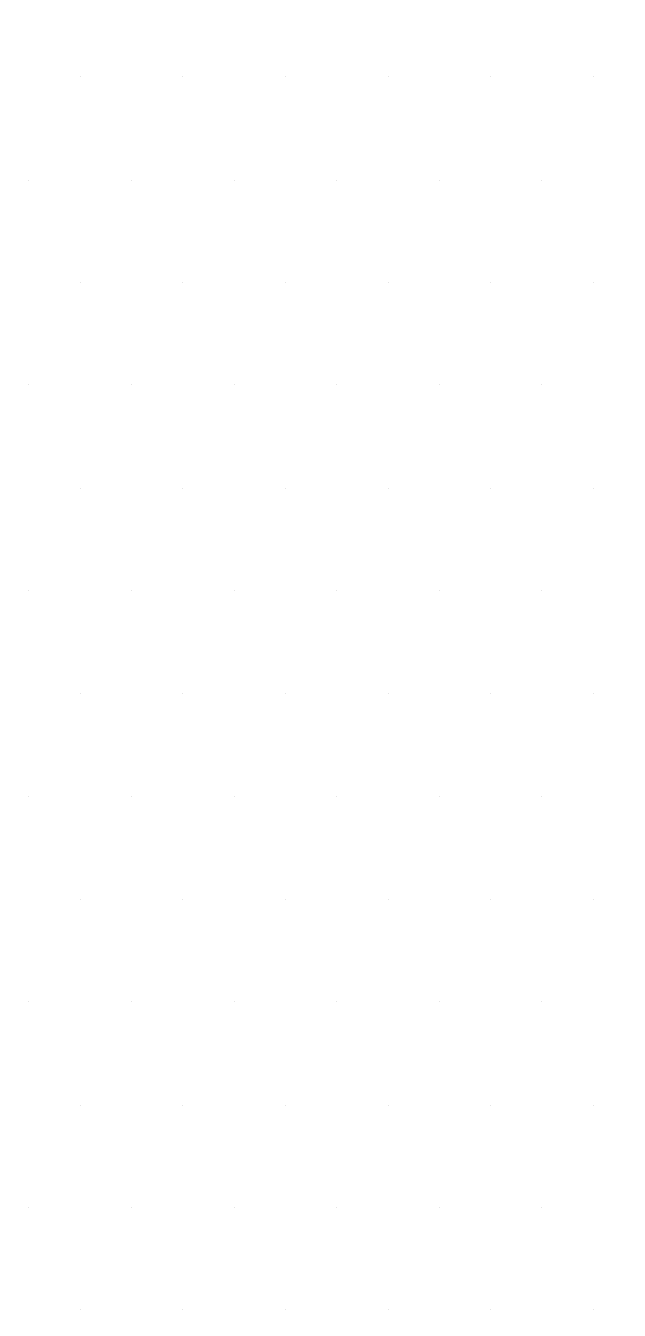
# Model space of a CAD drawing. Header units: metres. Extents: x 9606 to 9900, y 4805 to 4952.
# Drawn here: x 9830.7453 to 9830.8089, y 4845.6456 to 4845.7832 of the extents above; entities that cross this region are included whole.
import ezdxf

# ---------------------------------------------------------------- set-up
doc = ezdxf.new("R2010")
doc.units = ezdxf.units.M
doc.header["$LTSCALE"] = 2
doc.linetypes.add('CACHEX2', pattern=[0.75, 0.5, -0.25])
for name, color, linetype in [('CARTOUCHE', 7, 'Continuous'), ('LOGO', 4, 'Continuous'), ('rosace', 7, 'Continuous')]:
    doc.layers.add(name, color=color, linetype=linetype)

# ---------------------------------------------------------------- blocks, each defined once
blk = doc.blocks.new('A$C715108E3')
at = {"layer": 'LOGO', "color": 131}
for p, q in [((-21.2118, -14.8905), (-21.2118, -14.8905)), ((-21.12, -14.8905), (-21.12, -14.8905)), ((-21.0281, -14.8905), (-21.0281, -14.8905)), ((-20.9367, -14.8905), (-20.9367, -14.8905)), ((-20.8448, -14.8905), (-20.8448, -14.8905)), ((-20.7528, -14.8905), (-20.7528, -14.8905)), ((-21.2575, -14.9827), (-21.2575, -14.9827)), ((-21.1661, -14.9827), (-21.1661, -14.9827)), ((-21.0742, -14.9827), (-21.0742, -14.9827)), ((-20.9824, -14.9827), (-20.9824, -14.9827)), ((-20.8904, -14.9827), (-20.8904, -14.9827)), ((-20.7993, -14.9827), (-20.7993, -14.9827)), ((-21.2118, -15.0742), (-21.2118, -15.0742)), ((-21.12, -15.0742), (-21.12, -15.0742)), ((-21.0281, -15.0742), (-21.0281, -15.0742)), ((-20.9367, -15.0742), (-20.9367, -15.0742)), ((-20.8448, -15.0742), (-20.8448, -15.0742)), ((-20.7528, -15.0742), (-20.7528, -15.0742)), ((-21.2575, -15.1655), (-21.2575, -15.1655)), ((-21.1661, -15.1655), (-21.1661, -15.1655)), ((-21.0742, -15.1655), (-21.0742, -15.1655)), ((-20.9824, -15.1655), (-20.9824, -15.1655)), ((-20.8904, -15.1655), (-20.8904, -15.1655)), ((-20.7993, -15.1655), (-20.7993, -15.1655)), ((-21.2118, -15.2579), (-21.2118, -15.2579)), ((-21.12, -15.2579), (-21.12, -15.2579)), ((-21.0281, -15.2579), (-21.0281, -15.2579)), ((-20.9367, -15.2579), (-20.9367, -15.2579)), ((-20.8448, -15.2579), (-20.8448, -15.2579)), ((-20.7528, -15.2579), (-20.7528, -15.2579)), ((-21.2575, -15.3493), (-21.2575, -15.3493)), ((-21.1661, -15.3493), (-21.1661, -15.3493)), ((-21.0742, -15.3493), (-21.0742, -15.3493)), ((-20.9824, -15.3493), (-20.9824, -15.3493)), ((-20.8904, -15.3493), (-20.8904, -15.3493)), ((-20.7993, -15.3493), (-20.7993, -15.3493)), ((-21.2118, -15.4406), (-21.2118, -15.4406)), ((-21.12, -15.4406), (-21.12, -15.4406)), ((-21.0281, -15.4406), (-21.0281, -15.4406)), ((-20.9367, -15.4406), (-20.9367, -15.4406)), ((-20.8448, -15.4406), (-20.8448, -15.4406)), ((-20.7528, -15.4406), (-20.7528, -15.4406)), ((-21.2575, -15.5332), (-21.2575, -15.5332)), ((-21.1661, -15.5332), (-21.1661, -15.5332)), ((-21.0742, -15.5332), (-21.0742, -15.5332)), ((-20.9824, -15.5332), (-20.9824, -15.5332)), ((-20.8904, -15.5332), (-20.8904, -15.5332)), ((-20.7993, -15.5332), (-20.7993, -15.5332)), ((-21.2118, -15.6246), (-21.2118, -15.6246)), ((-21.12, -15.6246), (-21.12, -15.6246)), ((-21.0281, -15.6246), (-21.0281, -15.6246)), ((-20.9367, -15.6246), (-20.9367, -15.6246)), ((-20.8448, -15.6246), (-20.8448, -15.6246)), ((-20.7528, -15.6246), (-20.7528, -15.6246)), ((-21.2575, -15.7159), (-21.2575, -15.7159)), ((-21.1661, -15.7159), (-21.1661, -15.7159)), ((-21.0742, -15.7159), (-21.0742, -15.7159)), ((-20.9824, -15.7159), (-20.9824, -15.7159)), ((-20.8904, -15.7159), (-20.8904, -15.7159)), ((-20.7993, -15.7159), (-20.7993, -15.7159)), ((-21.2118, -15.8083), (-21.2118, -15.8083)), ((-21.12, -15.8083), (-21.12, -15.8083)), ((-21.0281, -15.8083), (-21.0281, -15.8083)), ((-20.9367, -15.8083), (-20.9367, -15.8083)), ((-20.8448, -15.8083), (-20.8448, -15.8083)), ((-20.7528, -15.8083), (-20.7528, -15.8083)), ((-21.2575, -15.8996), (-21.2575, -15.8996)), ((-21.1661, -15.8996), (-21.1661, -15.8996)), ((-21.0742, -15.8996), (-21.0742, -15.8996)), ((-20.9824, -15.8996), (-20.9824, -15.8996)), ((-20.8904, -15.8996), (-20.8904, -15.8996)), ((-20.7993, -15.8996), (-20.7993, -15.8996)), ((-21.2118, -15.991), (-21.2118, -15.991)), ((-21.12, -15.991), (-21.12, -15.991)), ((-21.0281, -15.991), (-21.0281, -15.991)), ((-20.9367, -15.991), (-20.9367, -15.991)), ((-20.8448, -15.991), (-20.8448, -15.991)), ((-20.7528, -15.991), (-20.7528, -15.991))]:
    blk.add_line(p, q, dxfattribs=at)
blk = doc.blocks.new('A$C581E6685')
at = {"layer": 'rosace', "color": 32, "linetype": 'CACHEX2', "ltscale": 1.5}
blk.add_ellipse((-38.0538, 23.8138), major_axis=(-19.0311, -3.534), ratio=0.590567, dxfattribs=at)
at = {"layer": 'rosace', "color": 32}
blk.add_ellipse((-37.6144, 23.8499), major_axis=(-13.5768, -4.2839), ratio=0.791971, dxfattribs=at)
at = {"layer": 'CARTOUCHE'}
blk.add_blockref('A$C715108E3', (-31.6739, 36.3189), dxfattribs=at)

msp = doc.modelspace()

# ---------------------------------------------------------------- linework, layer by layer
at = {"layer": 'CARTOUCHE'}
msp.add_rational_spline([(9829.64323, 4848.05468), (9829.64323, 4845.87645), (9829.64323, 4843.69822), (9829.64323, 4842.93022), (9830.41123, 4842.93022), (9839.51909, 4842.93022), (9848.62694, 4842.93022), (9849.39494, 4842.93022), (9849.39494, 4843.69822), (9849.39494, 4845.87645), (9849.39494, 4848.05468), (9849.39494, 4848.82268), (9848.62694, 4848.82268), (9839.51909, 4848.82268), (9830.41123, 4848.82268), (9829.64323, 4848.82268), (9829.64323, 4848.05468)], [1, 1, 1, 0.707106781187, 1, 1, 1, 0.707106781187, 1, 1, 1, 0.707106781187, 1, 1, 1, 0.707106781187, 1], degree=2, knots=[0, 0, 0, 1, 1, 2.570796, 2.570796, 3.570796, 3.570796, 5.141593, 5.141593, 6.141593, 6.141593, 7.712389, 7.712389, 8.712389, 8.712389, 10.283185, 10.283185, 10.283185], dxfattribs=at)

# ---------------------------------------------------------------- block references
at = {"layer": 'CARTOUCHE', "xscale": 0.12, "yscale": 0.12, "zscale": 0.12}
msp.add_blockref('A$C581E6685', (9837.09738, 4843.20633), dxfattribs=at)

doc.saveas('drawing.dxf')
